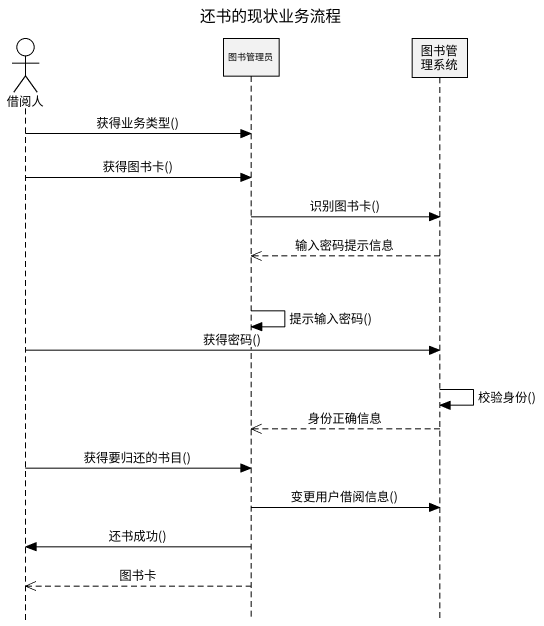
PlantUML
@startuml
title 还书的现状业务流程
hide footbox
actor 借阅人
participant 图书管理员
participant 图书管理系统

借阅人 -> 图书管理员 : 获得业务类型()
借阅人 -> 图书管理员 : 获得图书卡()
图书管理员 -> 图书管理系统 : 识别图书卡()
图书管理系统 -->> 图书管理员 : 输入密码提示信息
图书管理员 -> 图书管理员 : 提示输入密码()
借阅人 -> 图书管理系统 : 获得密码()
图书管理系统 -> 图书管理系统 : 校验身份()
图书管理系统 -->> 图书管理员 : 身份正确信息
借阅人 -> 图书管理员 : 获得要归还的书目()
图书管理员 -> 图书管理系统 : 变更用户借阅信息()
图书管理员 -> 借阅人 : 还书成功()
图书管理员 -->> 借阅人 : 图书卡
@enduml
